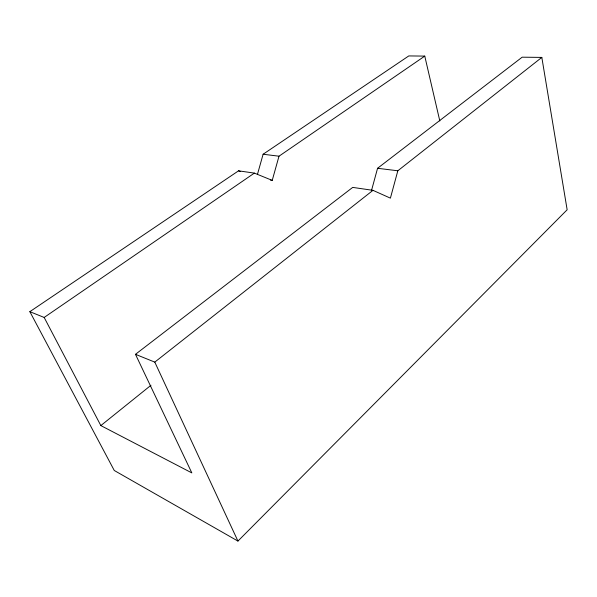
<?xml version="1.0" encoding="UTF-8"?>
<svg xmlns="http://www.w3.org/2000/svg" width="597" height="597" viewBox="0 0 597 597"><rect width="100%" height="100%" fill="white"/><g stroke="black" fill="none" stroke-linecap="round" stroke-linejoin="round"><path stroke-width="0.9" d="M371.468 190.644L377.565 168.287L522.159 57.185L541.822 57.402L567.15 209.771L237.942 541.076L114.266 470.481L29.85 311.671L238.554 170.824L254.359 173.115L272.232 180.376L279 156.198L424.766 56.103L439.817 120.96M541.822 57.402L397.826 170.779L390.401 198.144L372.968 190.339L352.7 187.398L135.474 354.32L191.838 472.906L100.841 425.586L44.171 317.455L29.85 311.671M257.426 174.481L263.113 154.242L408.796 55.924L424.766 56.103M100.841 425.586L150.989 385.259M135.474 354.32L154.787 362.118L372.968 190.339M44.171 317.455L254.359 173.115M263.113 154.242L279 156.198M377.565 168.287L397.826 170.779M270.478 180.107L272.232 180.376M238.554 170.824L240.255 171.503M154.787 362.118L237.942 541.076"/></g></svg>
